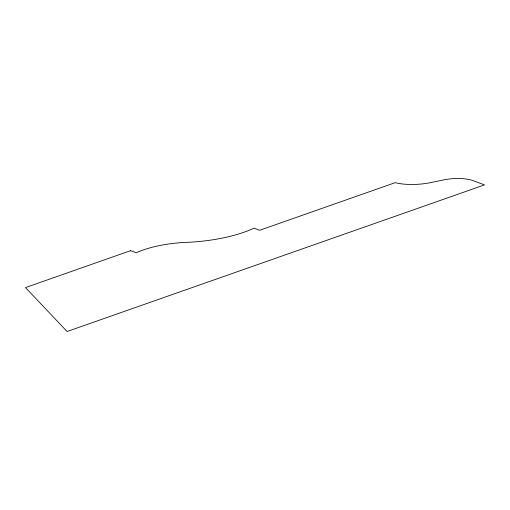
<?xml version="1.0" encoding="UTF-8"?>
<svg xmlns="http://www.w3.org/2000/svg" width="510" height="510" viewBox="0 0 510 510"><rect width="100%" height="100%" fill="white"/><g stroke="black" fill="none" stroke-linecap="round" stroke-linejoin="round"><path stroke-width="0.76" d="M130.617 250.659L25.5 287.583L67.071 331.513L484.5 184.9L472.904 180.578A26.016 9.154 -4.4 0 0 441.685 180.342L431.256 182.478A34.227 12.042 -4.4 0 1 395.205 182.669L259.647 230.284L254.031 228.187A82.308 28.962 -4.4 0 1 187.731 242.307A61.927 21.79 -4.4 0 0 136.24 252.756L130.617 250.659"/></g></svg>
